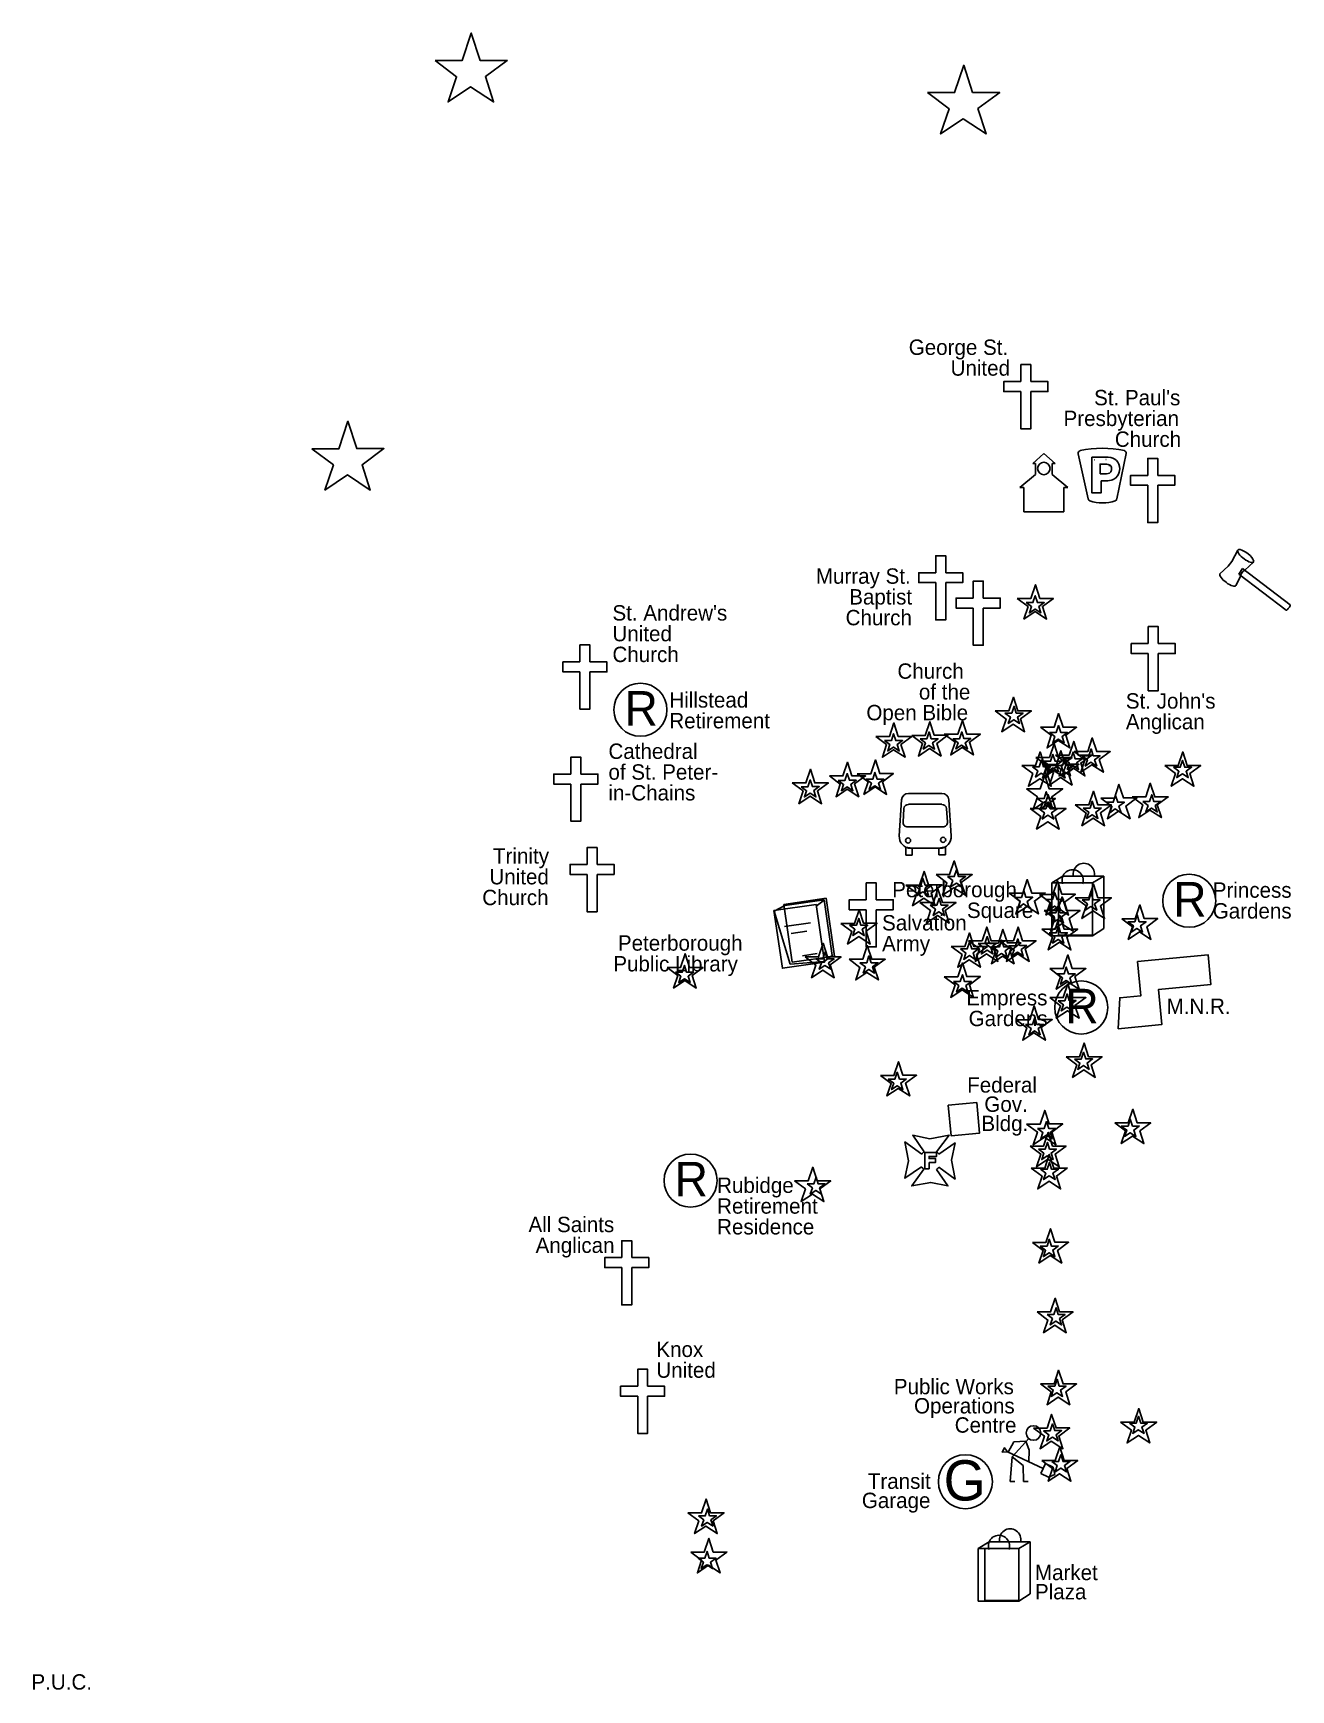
# Model space of a CAD drawing. Extents: x 709372 to 716948, y 4903261 to 4916861.
# Drawn here: x 712450 to 714086, y 4907903 to 4910056 of the extents above; entities that cross this region are included whole.
import ezdxf

# ---------------------------------------------------------------- set-up
doc = ezdxf.new("R2010")
doc.units = 0
for name, color, linetype in [('bus terminal', 7, 'Continuous'), ('City_PUS service', 7, 'Continuous'), ('cityhall_court', 7, 'Continuous'), ('fire_police', 7, 'Continuous'), ('gvnt buildings', 7, 'Continuous'), ('libraries', 7, 'Continuous'), ('religious inst_', 7, 'Continuous'), ('restaurants', 7, 'Continuous'), ('restaurants small', 7, 'Continuous'), ('retirement homes', 7, 'Continuous'), ('shopping centre', 7, 'Continuous'), ('water towers', 7, 'Continuous')]:
    doc.layers.add(name, color=color, linetype=linetype)

msp = doc.modelspace()

# ---------------------------------------------------------------- linework, layer by layer
at = {"layer": 'bus terminal'}
for p, q in [((713632, 4909068), (713588.9, 4909068)), ((713579.8, 4909059.5), (713576.8, 4909012.7)), ((713582.8, 4909048.1), (713581.7, 4909030.8)), ((713632.1, 4909053.8), (713588.8, 4909053.8)), ((713639.4, 4909030.9), (713638.2, 4909048.1)), ((713644.4, 4909012.8), (713641.1, 4909059.5)), ((713587.7, 4909024.4), (713633.3, 4909024.4)), ((713585.1, 4908998.2), (713585.1, 4908987.7)), ((713593.7, 4908996.6), (713585.1, 4908998.2)), ((713628.2, 4908996.6), (713636.8, 4908998.7)), ((713636.8, 4908998.7), (713636.8, 4908988.2)), ((713585.1, 4908987.7), (713593.7, 4908987.7)), ((713591.9, 4908996.6), (713629.3, 4908996.6)), ((713593.7, 4908987.7), (713593.7, 4908996.6)), ((713628.2, 4908988.2), (713628.2, 4908996.6)), ((713636.8, 4908988.2), (713628.2, 4908988.2))]:
    msp.add_line(p, q, dxfattribs=at)
for centre in [(713588.2, 4909006.7), (713633.8, 4909007.6)]:
    msp.add_circle(centre, 3.31, dxfattribs=at)
for centre, radius, start, end in [((713588.9, 4909058.9), 9.08, 90, 176.3203), ((713632, 4909058.9), 9.08, 4.0014, 90), ((713588.8, 4909047.7), 6.05, 90, 176.3203), ((713632.1, 4909047.7), 6.05, 4.0014, 90), ((713587.7, 4909030.4), 6.05, 176.3203, 270), ((713633.3, 4909030.4), 6.05, 270, 4.0014), ((713591.9, 4909011.7), 15.1, 176.3203, 270), ((713629.3, 4909011.7), 15.1, 270, 4.0014)]:
    msp.add_arc(centre, radius, start, end, dxfattribs=at)
at = {"layer": 'City_PUS service'}
for p, q in [((713725.9, 4908224.9), (713718.5, 4908211.4)), ((713745.1, 4908229.3), (713723.6, 4908205.7)), ((713741.2, 4908225.9), (713725.9, 4908224.9)), ((713741.2, 4908225.9), (713745.8, 4908214.3)), ((713717.3, 4908212), (713763.7, 4908190.3)), ((713723.6, 4908205.7), (713721.1, 4908173.4)), ((713723.6, 4908205.7), (713737.7, 4908194.1)), ((713745.8, 4908214.3), (713745.4, 4908198.9)), ((713737.7, 4908194.1), (713738.2, 4908173.4)), ((713760.7, 4908183.9), (713766.8, 4908196.8)), ((713770.7, 4908179.2), (713760.7, 4908183.9)), ((713766.8, 4908196.8), (713776.8, 4908192.2)), ((713779, 4908182.5), (713770.7, 4908179.2)), ((713776.8, 4908192.2), (713779, 4908182.5)), ((713721.1, 4908173.4), (713727.1, 4908173.4)), ((713738.2, 4908173.4), (713744.3, 4908173.4))]:
    msp.add_line(p, q, dxfattribs=at)
msp.add_lwpolyline([(713717.3, 4908212), (713710.7, 4908211.4), (713713.5, 4908217.4)], close=True, dxfattribs=at)
for centre, radius in [((713751.3, 4908236.5), 9.53), ((713662.7, 4908173.2), 35.1)]:
    msp.add_circle(centre, radius, dxfattribs=at)
at = {"layer": 'cityhall_court'}
for p, q in [((713750.3, 4909496.9), (713764.8, 4909509.8)), ((713753.8, 4909496.9), (713750.3, 4909496.9)), ((713753.8, 4909482.6), (713753.8, 4909496.9)), ((713764.8, 4909509.8), (713779.4, 4909496.9)), ((713779.4, 4909496.9), (713775.8, 4909496.9)), ((713775.8, 4909496.9), (713775.8, 4909482.6)), ((713830.4, 4909501.4), (713830.7, 4909501.7)), ((713733.6, 4909465.6), (713753.8, 4909482.6)), ((713775.8, 4909482.6), (713796.1, 4909465.6)), ((713738.8, 4909465.6), (713733.6, 4909465.6)), ((713738.8, 4909434.2), (713738.8, 4909465.6)), ((713790.9, 4909465.6), (713790.9, 4909434.2)), ((713796.1, 4909465.6), (713790.9, 4909465.6)), ((713790.9, 4909465.6), (713790.9, 4909434.2)), ((713790.9, 4909434.2), (713790.9, 4909465.6)), ((713790.9, 4909434.2), (713738.8, 4909434.2)), ((714023.2, 4909360.3), (714018.3, 4909353)), ((714018.3, 4909353), (714079.9, 4909306.2)), ((714085.2, 4909313.2), (714023.2, 4909360.3))]:
    msp.add_line(p, q, dxfattribs=at)
for points in [[(714017.1, 4909384.2), (714009.3, 4909369.6), (714004.5, 4909363.3), (713993.8, 4909353.5)], [(714026.1, 4909358), (714037.2, 4909368.4)], [(714014.4, 4909338.4), (714020.8, 4909351)]]:
    msp.add_lwpolyline(points, dxfattribs=at)
msp.add_circle((713764.8, 4909490.4), 8.14, dxfattribs=at)
for centre, major_axis, ratio, start_param, end_param in [((714027.3, 4909376.5), (10.2, -7.8), 0.322509, 3.141616, 4.771527), ((714027.3, 4909376.5), (10.2, -7.8), 0.322509, 6.173839, 9.424788), ((714027.3, 4909376.5), (10.2, -7.8), 0.322509, 4.771527, 6.320486), ((714004, 4909345.8), (10.2, -7.8), 0.322509, 3.141616, 4.771527), ((714023.5, 4909354.4), (2.66, 3.49), 0.250993, 0.060413, 3.119705), ((714004, 4909345.8), (10.2, -7.8), 0.322509, 4.771527, 6.401438), ((714082.5, 4909309.7), (2.65, 3.48), 0.251786, 3.141593, 6.283225)]:
    msp.add_ellipse(centre, major_axis=major_axis, ratio=ratio, start_param=start_param, end_param=end_param, dxfattribs=at)
at = {"layer": 'fire_police'}
for p, q in [((713809.4, 4909509.6), (713822.4, 4909450.7)), ((713845.9, 4909502.2), (713845.6, 4909502.2)), ((713845.9, 4909502.2), (713845.6, 4909502.2)), ((713850, 4909493.4), (713850.2, 4909493.7)), ((713850, 4909493.4), (713850.2, 4909493.7)), ((713859.8, 4909450.7), (713872, 4909509.7))]:
    msp.add_line(p, q, dxfattribs=at)
for points in [[(713839.3, 4909474.5), (713848.1, 4909474.5), (713850.3, 4909474.7), (713852.4, 4909475), (713854.2, 4909475.6), (713855.9, 4909476.3), (713858.6, 4909478.2), (713860.6, 4909480.6), (713862, 4909483.1), (713862.8, 4909485.5), (713863.3, 4909487.8), (713863.4, 4909489.7), (713863.1, 4909492.9), (713862.4, 4909495.9), (713861.1, 4909498.5), (713859.4, 4909500.7), (713857.2, 4909502.5), (713854.6, 4909503.8), (713851.7, 4909504.6), (713848.5, 4909504.9), (713827.2, 4909504.9), (713827.2, 4909458.7), (713839.3, 4909458.7)], [(713837.8, 4909483.5), (713837.8, 4909496), (713844.9, 4909496), (713846.8, 4909495.9), (713848.5, 4909495.6), (713849.8, 4909495.2), (713850.9, 4909494.6), (713851.8, 4909493.8), (713852.3, 4909492.8), (713852.7, 4909491.5), (713852.8, 4909490.1), (713852.8, 4909489.3), (713852.7, 4909488.3), (713852.4, 4909487.2), (713852, 4909486.1), (713851.2, 4909485.1), (713850, 4909484.3), (713848.3, 4909483.7), (713846.1, 4909483.5)], [(713615.5, 4908588.3), (713624, 4908588.3), (713624, 4908593.3), (713615.5, 4908593.3), (713615.5, 4908596.1), (713625.2, 4908596.1), (713625.2, 4908601.1), (713609.8, 4908601.1), (713609.8, 4908580.1), (713615.5, 4908580.1)]]:
    msp.add_lwpolyline(points, close=True, dxfattribs=at)
for points in [[(713605.9, 4908598.9), (713584.1, 4908614.9), (713588.7, 4908590.1), (713584.2, 4908567.7), (713605.7, 4908582.7)], [(713625.4, 4908601.9), (713641.5, 4908623.7), (713616.6, 4908619.1), (713594.2, 4908623.5), (713609.2, 4908602.1)], [(713628.2, 4908582.1), (713649.4, 4908566.5), (713644.8, 4908591.3), (713649.3, 4908613.7), (713628.3, 4908599.1)], [(713608.9, 4908579.4), (713592.9, 4908557.6), (713617.7, 4908562.2), (713640.1, 4908557.7), (713625.2, 4908579.2)]]:
    msp.add_lwpolyline(points, dxfattribs=at)
for centre, radius, start, end in [((713840.6, 4909378.5), 138.1, 77.9415, 101.9993), ((713812.6, 4909510.3), 3.25, 101.9993, 192.4416), ((713868.8, 4909510.3), 3.25, 348.32, 77.9415), ((713825.6, 4909451.4), 3.25, 192.4416, 251.384), ((713856.6, 4909451.3), 3.25, 288.5411, 348.32), ((713841.1, 4909497.4), 51.9, 251.384, 288.5411), ((713617.2, 4908590.7), 14, 124.9282, 143.8168), ((713617.2, 4908590.7), 14, 37.3353, 53.6939), ((713617.2, 4908590.7), 14, 214.8783, 233.7079), ((713617.2, 4908590.7), 14, 304.8298, 322.2763)]:
    msp.add_arc(centre, radius, start, end, dxfattribs=at)
at = {"layer": 'gvnt buildings'}
for points in [[(713861.5, 4908761.9), (713918.2, 4908767.4), (713913.8, 4908813), (713982.1, 4908819.6), (713978.4, 4908858.3), (713886.6, 4908849.4), (713890.9, 4908804.9), (713863.5, 4908802.3)], [(713640.4, 4908662.6), (713677.6, 4908666), (713681.3, 4908626.3), (713644.1, 4908622.9)]]:
    msp.add_lwpolyline(points, close=True, dxfattribs=at)
at = {"layer": 'libraries'}
for p, q in [((713427.8, 4908922.2), (713414.2, 4908914.7)), ((713479, 4908929.1), (713468.5, 4908921.5)), ((713427.4, 4908894.9), (713461.4, 4908899.9)), ((713436.3, 4908885.9), (713456.4, 4908888.8)), ((713451.1, 4908857), (713469.9, 4908859.8)), ((713489.5, 4908857.2), (713479, 4908849.6))]:
    msp.add_line(p, q, dxfattribs=at)
for points in [[(713413.8, 4908915.7), (713468.7, 4908923.7), (713479.6, 4908848.6), (713424.8, 4908840.6)], [(713427.8, 4908922.2), (713478.9, 4908929.4), (713489.5, 4908857.2), (713479, 4908849.6), (713435, 4908846), (713414.2, 4908914.7)], [(713426.8, 4908923.7), (713481.7, 4908931.7), (713492.6, 4908856.5), (713437.7, 4908848.6)]]:
    msp.add_lwpolyline(points, close=True, dxfattribs=at)
at = {"layer": 'religious inst_'}
for points in [[(713734.9, 4909603.3), (713734.9, 4909625.4), (713747.8, 4909625.4), (713747.8, 4909603.3)], [(713734.9, 4909590.4), (713712.7, 4909590.4), (713712.7, 4909603.3), (713734.9, 4909603.3)], [(713747.8, 4909603.3), (713770, 4909603.3), (713770, 4909590.4), (713747.8, 4909590.4)], [(713747.8, 4909590.4), (713747.8, 4909541.9), (713734.9, 4909541.9), (713734.9, 4909590.4)], [(713899.8, 4909481.4), (713899.8, 4909503.4), (713912.8, 4909503.4), (713912.8, 4909481.4)], [(713899.8, 4909468.5), (713877.6, 4909468.5), (713877.6, 4909481.4), (713899.8, 4909481.4)], [(713912.8, 4909481.4), (713934.9, 4909481.4), (713934.9, 4909468.5), (713912.8, 4909468.5)], [(713912.8, 4909468.5), (713912.8, 4909420), (713899.8, 4909420), (713899.8, 4909468.5)], [(713624.2, 4909354.9), (713624.2, 4909377), (713637.2, 4909377), (713637.2, 4909354.9)], [(713624.2, 4909342), (713602.1, 4909342), (713602.1, 4909354.9), (713624.2, 4909354.9)], [(713637.2, 4909354.9), (713659.4, 4909354.9), (713659.4, 4909342), (713637.2, 4909342)], [(713672.9, 4909321.9), (713672.9, 4909343.9), (713685.9, 4909343.9), (713685.9, 4909321.9)], [(713637.2, 4909342), (713637.2, 4909293.6), (713624.2, 4909293.6), (713624.2, 4909342)], [(713672.9, 4909308.9), (713650.7, 4909308.9), (713650.7, 4909321.9), (713672.9, 4909321.9)], [(713685.9, 4909321.9), (713708.1, 4909321.9), (713708.1, 4909308.9), (713685.9, 4909308.9)], [(713685.9, 4909308.9), (713685.9, 4909260.5), (713672.9, 4909260.5), (713672.9, 4909308.9)], [(713900.6, 4909262.8), (713900.6, 4909284.8), (713913.6, 4909284.8), (713913.6, 4909262.8)], [(713161.5, 4909238.8), (713161.5, 4909260.9), (713174.4, 4909260.9), (713174.4, 4909238.8)], [(713900.6, 4909249.8), (713878.4, 4909249.8), (713878.4, 4909262.8), (713900.6, 4909262.8)], [(713913.6, 4909262.8), (713935.7, 4909262.8), (713935.7, 4909249.8), (713913.6, 4909249.8)], [(713161.5, 4909225.9), (713139.3, 4909225.9), (713139.3, 4909238.8), (713161.5, 4909238.8)], [(713174.4, 4909238.8), (713196.6, 4909238.8), (713196.6, 4909225.9), (713174.4, 4909225.9)], [(713913.6, 4909249.8), (713913.6, 4909201.4), (713900.6, 4909201.4), (713900.6, 4909249.8)], [(713174.4, 4909225.9), (713174.4, 4909177.5), (713161.5, 4909177.5), (713161.5, 4909225.9)], [(713149.7, 4909093.1), (713149.7, 4909115.1), (713162.6, 4909115.1), (713162.6, 4909093.1)], [(713149.7, 4909080.1), (713127.5, 4909080.1), (713127.5, 4909093.1), (713149.7, 4909093.1)], [(713162.6, 4909093.1), (713184.8, 4909093.1), (713184.8, 4909080.1), (713162.6, 4909080.1)], [(713162.6, 4909080.1), (713162.6, 4909031.7), (713149.7, 4909031.7), (713149.7, 4909080.1)], [(713170.9, 4908975.6), (713170.9, 4908997.6), (713183.9, 4908997.6), (713183.9, 4908975.6)], [(713170.9, 4908962.6), (713148.7, 4908962.6), (713148.7, 4908975.6), (713170.9, 4908975.6)], [(713183.9, 4908962.6), (713183.9, 4908914.2), (713170.9, 4908914.2), (713170.9, 4908962.6)], [(713183.9, 4908975.6), (713206, 4908975.6), (713206, 4908962.6), (713183.9, 4908962.6)], [(713533.8, 4908929.7), (713533.8, 4908951.7), (713546.8, 4908951.7), (713546.8, 4908929.7)], [(713533.8, 4908916.7), (713511.7, 4908916.7), (713511.7, 4908929.7), (713533.8, 4908929.7)], [(713546.8, 4908916.7), (713546.8, 4908868.3), (713533.8, 4908868.3), (713533.8, 4908916.7)], [(713546.8, 4908929.7), (713569, 4908929.7), (713569, 4908916.7), (713546.8, 4908916.7)], [(713216, 4908464.5), (713216, 4908486.5), (713228.9, 4908486.5), (713228.9, 4908464.5)], [(713216, 4908451.5), (713193.8, 4908451.5), (713193.8, 4908464.5), (713216, 4908464.5)], [(713228.9, 4908464.5), (713251.1, 4908464.5), (713251.1, 4908451.5), (713228.9, 4908451.5)], [(713228.9, 4908451.5), (713228.9, 4908403.1), (713216, 4908403.1), (713216, 4908451.5)], [(713236.6, 4908297.3), (713236.6, 4908319.3), (713249.5, 4908319.3), (713249.5, 4908297.3)], [(713236.6, 4908284.3), (713214.4, 4908284.3), (713214.4, 4908297.3), (713236.6, 4908297.3)], [(713249.5, 4908297.3), (713271.7, 4908297.3), (713271.7, 4908284.3), (713249.5, 4908284.3)], [(713249.5, 4908284.3), (713249.5, 4908235.9), (713236.6, 4908235.9), (713236.6, 4908284.3)]]:
    msp.add_lwpolyline(points, dxfattribs=at)
at = {"layer": 'restaurants'}
for points in [[(712973.1, 4910020.7), (713008.3, 4910020.7), (713020.2, 4910056.3), (713031.6, 4910020.9), (713067, 4910020.9), (713038.6, 4909999.9), (713049.2, 4909966.9), (713019.4, 4909986.5), (712990.1, 4909966.9), (713001.2, 4909999.7)], [(713613.6, 4909979), (713648.8, 4909979), (713660.6, 4910014.6), (713672.1, 4909979.2), (713707.5, 4909979.2), (713679, 4909958.3), (713689.7, 4909925.2), (713659.8, 4909944.8), (713630.6, 4909925.2), (713641.6, 4909958.1)], [(712812.8, 4909516.1), (712848, 4909516.1), (712859.8, 4909551.7), (712871.3, 4909516.3), (712906.7, 4909516.3), (712878.2, 4909495.3), (712888.9, 4909462.3), (712859.1, 4909481.9), (712829.8, 4909462.3), (712840.9, 4909495.1)], [(713730.3, 4909321.4), (713747.9, 4909321.4), (713753.8, 4909339.2), (713759.6, 4909321.5), (713777.2, 4909321.5), (713763, 4909311), (713768.4, 4909294.5), (713753.4, 4909304.3), (713738.8, 4909294.5), (713744.3, 4909310.9)], [(713701.6, 4909175.1), (713719.2, 4909175.1), (713725.2, 4909192.9), (713730.9, 4909175.2), (713748.6, 4909175.2), (713734.4, 4909164.7), (713739.7, 4909148.2), (713724.8, 4909157.9), (713710.1, 4909148.2), (713715.7, 4909164.6)], [(713760.5, 4909153.9), (713778.1, 4909153.9), (713784, 4909171.7), (713789.7, 4909154), (713807.4, 4909154), (713793.2, 4909143.6), (713798.5, 4909127), (713783.6, 4909136.8), (713769, 4909127), (713774.5, 4909143.5)], [(713546.3, 4909141.9), (713563.9, 4909141.9), (713569.8, 4909159.7), (713575.5, 4909142), (713593.2, 4909142), (713579, 4909131.5), (713584.3, 4909115), (713569.4, 4909124.8), (713554.8, 4909115), (713560.3, 4909131.4)], [(713593.1, 4909143.4), (713610.6, 4909143.4), (713616.6, 4909161.2), (713622.3, 4909143.5), (713640, 4909143.5), (713625.8, 4909133), (713631.1, 4909116.5), (713616.2, 4909126.3), (713601.6, 4909116.5), (713607.1, 4909132.9)], [(713635.3, 4909144.9), (713652.9, 4909144.9), (713658.8, 4909162.7), (713664.5, 4909145), (713682.2, 4909145), (713668, 4909134.5), (713673.3, 4909118), (713658.4, 4909127.8), (713643.8, 4909118), (713649.3, 4909134.4)], [(713754.4, 4909114.7), (713772, 4909114.7), (713778, 4909132.5), (713783.7, 4909114.8), (713801.4, 4909114.8), (713787.1, 4909104.3), (713792.5, 4909087.8), (713777.6, 4909097.6), (713762.9, 4909087.8), (713768.5, 4909104.2)], [(713780.1, 4909117.7), (713797.7, 4909117.7), (713803.6, 4909135.5), (713809.3, 4909117.8), (713827, 4909117.8), (713812.8, 4909107.4), (713818.1, 4909090.8), (713803.2, 4909100.6), (713788.6, 4909090.8), (713794.1, 4909107.3)], [(713804.2, 4909122.3), (713821.8, 4909122.3), (713827.7, 4909140.1), (713833.5, 4909122.4), (713851.2, 4909122.4), (713836.9, 4909111.9), (713842.3, 4909095.4), (713827.3, 4909105.2), (713812.7, 4909095.4), (713818.2, 4909111.8)], [(713486, 4909090.6), (713503.6, 4909090.6), (713509.5, 4909108.4), (713515.2, 4909090.7), (713532.9, 4909090.7), (713518.7, 4909080.2), (713524, 4909063.7), (713509.1, 4909073.5), (713494.5, 4909063.7), (713500, 4909080.1)], [(713522.2, 4909093.6), (713539.8, 4909093.6), (713545.7, 4909111.4), (713551.4, 4909093.7), (713569.1, 4909093.7), (713554.9, 4909083.2), (713560.2, 4909066.7), (713545.3, 4909076.5), (713530.7, 4909066.7), (713536.2, 4909083.1)], [(713736.3, 4909104.2), (713753.9, 4909104.2), (713759.9, 4909122), (713765.6, 4909104.3), (713783.3, 4909104.3), (713769, 4909093.8), (713774.4, 4909077.3), (713759.5, 4909087.1), (713744.8, 4909077.3), (713750.4, 4909093.7)], [(713763.5, 4909105.7), (713781.1, 4909105.7), (713787, 4909123.5), (713792.7, 4909105.8), (713810.4, 4909105.8), (713796.2, 4909095.3), (713801.5, 4909078.8), (713786.6, 4909088.6), (713772, 4909078.8), (713777.5, 4909095.2)], [(713921.9, 4909104.2), (713939.5, 4909104.2), (713945.4, 4909122), (713951.1, 4909104.3), (713968.8, 4909104.3), (713954.6, 4909093.8), (713959.9, 4909077.3), (713945, 4909087.1), (713930.4, 4909077.3), (713935.9, 4909093.7)], [(713437.7, 4909081.5), (713455.3, 4909081.5), (713461.2, 4909099.3), (713466.9, 4909081.6), (713484.6, 4909081.6), (713470.4, 4909071.2), (713475.7, 4909054.6), (713460.8, 4909064.4), (713446.2, 4909054.6), (713451.7, 4909071.1)], [(713742.4, 4909074), (713760, 4909074), (713765.9, 4909091.8), (713771.6, 4909074.1), (713789.3, 4909074.1), (713775.1, 4909063.6), (713780.4, 4909047.1), (713765.5, 4909056.9), (713750.9, 4909047.1), (713756.4, 4909063.5)], [(713746.9, 4909048.4), (713764.5, 4909048.4), (713770.4, 4909066.2), (713776.1, 4909048.5), (713793.8, 4909048.5), (713779.6, 4909038), (713784.9, 4909021.5), (713770, 4909031.2), (713755.4, 4909021.5), (713760.9, 4909037.9)], [(713805.7, 4909052.9), (713823.3, 4909052.9), (713829.2, 4909070.7), (713835, 4909053), (713852.7, 4909053), (713838.4, 4909042.5), (713843.8, 4909026), (713828.8, 4909035.8), (713814.2, 4909026), (713819.8, 4909042.4)], [(713838.9, 4909061.9), (713856.5, 4909061.9), (713862.4, 4909079.7), (713868.2, 4909062), (713885.8, 4909062), (713871.6, 4909051.5), (713877, 4909035), (713862, 4909044.8), (713847.4, 4909035), (713852.9, 4909051.4)], [(713879.6, 4909063.4), (713897.2, 4909063.4), (713903.1, 4909081.2), (713908.9, 4909063.5), (713926.6, 4909063.5), (713912.3, 4909053.1), (713917.7, 4909036.5), (713902.8, 4909046.3), (713888.1, 4909036.5), (713893.7, 4909053)], [(713624.7, 4908962.4), (713642.3, 4908962.4), (713648.2, 4908980.2), (713654, 4908962.5), (713671.7, 4908962.5), (713657.4, 4908952), (713662.8, 4908935.5), (713647.9, 4908945.3), (713633.2, 4908935.5), (713638.8, 4908951.9)], [(713585.5, 4908948.8), (713603.1, 4908948.8), (713609, 4908966.6), (713614.8, 4908948.9), (713632.5, 4908948.9), (713618.2, 4908938.4), (713623.6, 4908921.9), (713608.6, 4908931.7), (713594, 4908921.9), (713599.5, 4908938.3)], [(713719.7, 4908938.3), (713737.3, 4908938.3), (713743.3, 4908956), (713749, 4908938.3), (713766.7, 4908938.3), (713752.5, 4908927.9), (713757.8, 4908911.4), (713742.9, 4908921.1), (713728.2, 4908911.4), (713733.8, 4908927.8)], [(713603.6, 4908926.2), (713621.2, 4908926.2), (713627.1, 4908944), (713632.9, 4908926.3), (713650.6, 4908926.3), (713636.3, 4908915.8), (713641.7, 4908899.3), (713626.7, 4908909.1), (713612.1, 4908899.3), (713617.6, 4908915.7)], [(713759, 4908936.7), (713776.6, 4908936.7), (713782.5, 4908954.5), (713788.2, 4908936.8), (713805.9, 4908936.8), (713791.7, 4908926.4), (713797, 4908909.8), (713782.1, 4908919.6), (713767.5, 4908909.8), (713773, 4908926.3)], [(713805.7, 4908932.2), (713823.3, 4908932.2), (713829.2, 4908950), (713835, 4908932.3), (713852.7, 4908932.3), (713838.4, 4908921.8), (713843.8, 4908905.3), (713828.8, 4908915.1), (713814.2, 4908905.3), (713819.8, 4908921.7)], [(713501, 4908899), (713518.6, 4908899), (713524.6, 4908916.8), (713530.3, 4908899.1), (713548, 4908899.1), (713533.8, 4908888.7), (713539.1, 4908872.1), (713524.2, 4908881.9), (713509.5, 4908872.1), (713515.1, 4908888.6)], [(713765, 4908915.6), (713782.6, 4908915.6), (713788.5, 4908933.4), (713794.2, 4908915.7), (713811.9, 4908915.7), (713797.7, 4908905.2), (713803, 4908888.7), (713788.1, 4908898.5), (713773.5, 4908888.7), (713779, 4908905.1)], [(713866.1, 4908905.1), (713883.6, 4908905.1), (713889.6, 4908922.9), (713895.3, 4908905.2), (713913, 4908905.2), (713898.8, 4908894.7), (713904.1, 4908878.2), (713889.2, 4908888), (713874.6, 4908878.2), (713880.1, 4908894.6)], [(713667, 4908876.4), (713684.5, 4908876.4), (713690.5, 4908894.2), (713696.2, 4908876.5), (713713.9, 4908876.5), (713699.7, 4908866), (713705, 4908849.5), (713690.1, 4908859.3), (713675.5, 4908849.5), (713681, 4908865.9)], [(713688.1, 4908873.4), (713705.7, 4908873.4), (713711.6, 4908891.2), (713717.3, 4908873.5), (713735, 4908873.5), (713720.8, 4908863), (713726.1, 4908846.5), (713711.2, 4908856.3), (713696.6, 4908846.5), (713702.1, 4908862.9)], [(713707.7, 4908876.4), (713725.3, 4908876.4), (713731.2, 4908894.2), (713736.9, 4908876.5), (713754.6, 4908876.5), (713740.4, 4908866), (713745.7, 4908849.5), (713730.8, 4908859.3), (713716.2, 4908849.5), (713721.7, 4908865.9)], [(713762, 4908891.5), (713779.6, 4908891.5), (713785.5, 4908909.3), (713791.2, 4908891.6), (713808.9, 4908891.6), (713794.7, 4908881.1), (713800, 4908864.6), (713785.1, 4908874.4), (713770.5, 4908864.6), (713776, 4908881)], [(713454.3, 4908855.3), (713471.9, 4908855.3), (713477.8, 4908873.1), (713483.5, 4908855.4), (713501.2, 4908855.4), (713487, 4908844.9), (713492.3, 4908828.4), (713477.4, 4908838.2), (713462.8, 4908828.4), (713468.3, 4908844.8)], [(713511.6, 4908852.3), (713529.2, 4908852.3), (713535.1, 4908870.1), (713540.9, 4908852.4), (713558.5, 4908852.4), (713544.3, 4908841.9), (713549.7, 4908825.4), (713534.7, 4908835.2), (713520.1, 4908825.4), (713525.6, 4908841.8)], [(713644.3, 4908868.9), (713661.9, 4908868.9), (713667.9, 4908886.7), (713673.6, 4908869), (713691.3, 4908869), (713677, 4908858.5), (713682.4, 4908842), (713667.5, 4908851.8), (713652.8, 4908842), (713658.4, 4908858.4)], [(713274.8, 4908841.7), (713292.4, 4908841.7), (713298.3, 4908859.5), (713304.1, 4908841.8), (713321.7, 4908841.8), (713307.5, 4908831.3), (713312.8, 4908814.8), (713297.9, 4908824.6), (713283.3, 4908814.8), (713288.8, 4908831.2)], [(713635.3, 4908829.7), (713652.9, 4908829.7), (713658.8, 4908847.5), (713664.5, 4908829.8), (713682.2, 4908829.8), (713668, 4908819.3), (713673.3, 4908802.8), (713658.4, 4908812.5), (713643.8, 4908802.8), (713649.3, 4908819.2)], [(713772.5, 4908840.2), (713790.1, 4908840.2), (713796.1, 4908858), (713801.8, 4908840.3), (713819.5, 4908840.3), (713805.2, 4908829.8), (713810.6, 4908813.3), (713795.7, 4908823.1), (713781, 4908813.3), (713786.6, 4908829.7)], [(713772.5, 4908802.5), (713790.1, 4908802.5), (713796.1, 4908820.3), (713801.8, 4908802.6), (713819.5, 4908802.6), (713805.2, 4908792.1), (713810.6, 4908775.6), (713795.7, 4908785.4), (713781, 4908775.6), (713786.6, 4908792)], [(713728.8, 4908773.8), (713746.4, 4908773.8), (713752.3, 4908791.6), (713758, 4908773.9), (713775.7, 4908773.9), (713761.5, 4908763.5), (713766.8, 4908747), (713751.9, 4908756.7), (713737.3, 4908747), (713742.8, 4908763.4)], [(713793.7, 4908725.6), (713811.2, 4908725.6), (713817.2, 4908743.4), (713822.9, 4908725.7), (713840.6, 4908725.7), (713826.4, 4908715.2), (713831.7, 4908698.7), (713816.8, 4908708.5), (713802.2, 4908698.7), (713807.7, 4908715.1)], [(713552.3, 4908701.4), (713569.9, 4908701.4), (713575.8, 4908719.2), (713581.6, 4908701.5), (713599.3, 4908701.5), (713585, 4908691.1), (713590.4, 4908674.6), (713575.5, 4908684.3), (713560.8, 4908674.6), (713566.4, 4908691)], [(713742.4, 4908638.1), (713760, 4908638.1), (713765.9, 4908655.9), (713771.6, 4908638.2), (713789.3, 4908638.2), (713775.1, 4908627.7), (713780.4, 4908611.2), (713765.5, 4908621), (713750.9, 4908611.2), (713756.4, 4908627.6)], [(713857, 4908639.6), (713874.6, 4908639.6), (713880.5, 4908657.4), (713886.3, 4908639.7), (713903.9, 4908639.7), (713889.7, 4908629.2), (713895, 4908612.7), (713880.1, 4908622.5), (713865.5, 4908612.7), (713871, 4908629.1)], [(713746.9, 4908609.4), (713764.5, 4908609.4), (713770.4, 4908627.2), (713776.1, 4908609.5), (713793.8, 4908609.5), (713779.6, 4908599.1), (713784.9, 4908582.5), (713770, 4908592.3), (713755.4, 4908582.5), (713760.9, 4908599)], [(713748.4, 4908580.8), (713766, 4908580.8), (713771.9, 4908598.6), (713777.7, 4908580.9), (713795.3, 4908580.9), (713781.1, 4908570.4), (713786.5, 4908553.9), (713771.5, 4908563.7), (713756.9, 4908553.9), (713762.4, 4908570.3)], [(713440.7, 4908564.2), (713458.3, 4908564.2), (713464.2, 4908582), (713470, 4908564.3), (713487.7, 4908564.3), (713473.4, 4908553.8), (713478.8, 4908537.3), (713463.8, 4908547.1), (713449.2, 4908537.3), (713454.7, 4908553.7)], [(713749.9, 4908484.3), (713767.5, 4908484.3), (713773.4, 4908502.1), (713779.2, 4908484.4), (713796.9, 4908484.4), (713782.6, 4908473.9), (713788, 4908457.4), (713773, 4908467.1), (713758.4, 4908457.4), (713763.9, 4908473.8)], [(713755.9, 4908393.8), (713773.5, 4908393.8), (713779.5, 4908411.6), (713785.2, 4908393.9), (713802.9, 4908393.9), (713788.7, 4908383.4), (713794, 4908366.9), (713779.1, 4908376.6), (713764.4, 4908366.9), (713770, 4908383.3)], [(713760.5, 4908300.2), (713778.1, 4908300.2), (713784, 4908318), (713789.7, 4908300.3), (713807.4, 4908300.3), (713793.2, 4908289.9), (713798.5, 4908273.3), (713783.6, 4908283.1), (713769, 4908273.3), (713774.5, 4908289.8)], [(713864.5, 4908250.5), (713882.1, 4908250.5), (713888.1, 4908268.3), (713893.8, 4908250.6), (713911.5, 4908250.6), (713897.3, 4908240.1), (713902.6, 4908223.6), (713887.7, 4908233.4), (713873, 4908223.6), (713878.6, 4908240)], [(713751.4, 4908242.9), (713769, 4908242.9), (713774.9, 4908260.7), (713780.7, 4908243), (713798.4, 4908243), (713784.1, 4908232.5), (713789.5, 4908216), (713774.5, 4908225.8), (713759.9, 4908216), (713765.5, 4908232.4)], [(713762, 4908200.7), (713779.6, 4908200.7), (713785.5, 4908218.5), (713791.2, 4908200.8), (713808.9, 4908200.8), (713794.7, 4908190.3), (713800, 4908173.8), (713785.1, 4908183.6), (713770.5, 4908173.8), (713776, 4908190.2)], [(713302, 4908132.7), (713319.6, 4908132.7), (713325.5, 4908150.5), (713331.3, 4908132.8), (713349, 4908132.8), (713334.7, 4908122.3), (713340.1, 4908105.8), (713325.1, 4908115.6), (713310.5, 4908105.8), (713316, 4908122.2)], [(713305.7, 4908081.6), (713323.2, 4908081.6), (713329.2, 4908099.4), (713334.9, 4908081.7), (713352.6, 4908081.7), (713338.4, 4908071.3), (713343.7, 4908054.7), (713328.8, 4908064.5), (713314.2, 4908054.7), (713319.7, 4908071.2)]]:
    msp.add_lwpolyline(points, close=True, dxfattribs=at)
at = {"layer": 'restaurants small'}
for points in [[(713741.8, 4909316.1), (713750.6, 4909316.1), (713753.5, 4909325), (713756.4, 4909316.1), (713765.3, 4909316.1), (713758.1, 4909310.9), (713760.8, 4909302.6), (713753.4, 4909307.5), (713746, 4909302.6), (713748.8, 4909310.8)], [(713714.2, 4909172.4), (713723, 4909172.4), (713726, 4909181.3), (713728.9, 4909172.4), (713737.7, 4909172.4), (713730.6, 4909167.2), (713733.3, 4909158.9), (713725.8, 4909163.8), (713718.5, 4909158.9), (713721.3, 4909167.1)], [(713772, 4909147.2), (713780.8, 4909147.2), (713783.8, 4909156.1), (713786.7, 4909147.2), (713795.5, 4909147.2), (713788.4, 4909142), (713791.1, 4909133.7), (713783.6, 4909138.6), (713776.3, 4909133.7), (713779.1, 4909141.9)], [(713557.7, 4909136.7), (713566.5, 4909136.7), (713569.4, 4909145.6), (713572.3, 4909136.7), (713581.1, 4909136.7), (713574, 4909131.5), (713576.7, 4909123.2), (713569.2, 4909128.1), (713561.9, 4909123.2), (713564.7, 4909131.4)], [(713603.8, 4909138.9), (713612.6, 4909138.9), (713615.5, 4909147.8), (713618.4, 4909139), (713627.2, 4909139), (713620.1, 4909133.8), (713622.8, 4909125.5), (713615.3, 4909130.4), (713608, 4909125.5), (713610.8, 4909133.7)], [(713646.3, 4909139.1), (713655.1, 4909139.1), (713658, 4909148), (713660.9, 4909139.2), (713669.7, 4909139.2), (713662.6, 4909133.9), (713665.3, 4909125.7), (713657.8, 4909130.6), (713650.5, 4909125.7), (713653.3, 4909133.9)], [(713749.9, 4909102.7), (713758.7, 4909102.7), (713761.6, 4909111.6), (713764.5, 4909102.7), (713773.4, 4909102.7), (713766.2, 4909097.5), (713768.9, 4909089.2), (713761.4, 4909094.1), (713754.1, 4909089.2), (713756.9, 4909097.4)], [(713764.8, 4909109.7), (713773.6, 4909109.7), (713776.5, 4909118.6), (713779.4, 4909109.7), (713788.3, 4909109.7), (713781.1, 4909104.5), (713783.8, 4909096.2), (713776.3, 4909101.1), (713769, 4909096.2), (713771.8, 4909104.4)], [(713780.3, 4909104.1), (713789.1, 4909104.1), (713792.1, 4909113), (713795, 4909104.2), (713803.8, 4909104.2), (713796.7, 4909098.9), (713799.4, 4909090.7), (713791.9, 4909095.6), (713784.6, 4909090.7), (713787.4, 4909098.9)], [(713791, 4909112.7), (713799.8, 4909112.7), (713802.8, 4909121.6), (713805.6, 4909112.7), (713814.5, 4909112.7), (713807.4, 4909107.5), (713810, 4909099.2), (713802.6, 4909104.1), (713795.3, 4909099.2), (713798, 4909107.4)], [(713814.5, 4909117), (713823.3, 4909117), (713826.2, 4909125.9), (713829.1, 4909117), (713837.9, 4909117), (713830.8, 4909111.8), (713833.5, 4909103.5), (713826, 4909108.4), (713818.7, 4909103.5), (713821.5, 4909111.7)], [(713933.4, 4909102), (713942.2, 4909102), (713945.2, 4909110.9), (713948.1, 4909102), (713956.9, 4909102), (713949.8, 4909096.8), (713952.5, 4909088.5), (713945, 4909093.4), (713937.7, 4909088.5), (713940.4, 4909096.7)], [(713449.2, 4909076.7), (713458, 4909076.7), (713461, 4909085.6), (713463.9, 4909076.8), (713472.7, 4909076.8), (713465.6, 4909071.6), (713468.3, 4909063.3), (713460.8, 4909068.2), (713453.5, 4909063.3), (713456.2, 4909071.5)], [(713497.4, 4909084.9), (713506.2, 4909084.9), (713509.1, 4909093.8), (713512, 4909085), (713520.8, 4909085), (713513.7, 4909079.7), (713516.4, 4909071.5), (713508.9, 4909076.4), (713501.6, 4909071.5), (713504.4, 4909079.7)], [(713533.5, 4909086.3), (713542.3, 4909086.3), (713545.2, 4909095.2), (713548.1, 4909086.4), (713556.9, 4909086.4), (713549.8, 4909081.1), (713552.5, 4909072.9), (713545, 4909077.8), (713537.7, 4909072.9), (713540.5, 4909081.1)], [(713756.3, 4909061.3), (713765.1, 4909061.3), (713768, 4909070.2), (713770.9, 4909061.4), (713779.8, 4909061.4), (713772.6, 4909056.1), (713775.3, 4909047.9), (713767.8, 4909052.8), (713760.5, 4909047.9), (713763.3, 4909056.1)], [(713846.2, 4909056.4), (713855, 4909056.4), (713857.9, 4909065.3), (713860.8, 4909056.4), (713869.6, 4909056.4), (713862.5, 4909051.2), (713865.2, 4909042.9), (713857.7, 4909047.8), (713850.4, 4909042.9), (713853.2, 4909051.1)], [(713893.3, 4909057.4), (713902.1, 4909057.4), (713905.1, 4909066.3), (713907.9, 4909057.4), (713916.8, 4909057.4), (713909.7, 4909052.2), (713912.3, 4909043.9), (713904.9, 4909048.8), (713897.5, 4909043.9), (713900.3, 4909052.2)], [(713758.5, 4909048.1), (713767.3, 4909048.1), (713770.3, 4909057), (713773.2, 4909048.1), (713782, 4909048.1), (713774.9, 4909042.9), (713777.6, 4909034.6), (713770.1, 4909039.5), (713762.8, 4909034.6), (713765.5, 4909042.8)], [(713816.1, 4909048.8), (713824.8, 4909048.8), (713827.8, 4909057.7), (713830.7, 4909048.9), (713839.5, 4909048.9), (713832.4, 4909043.6), (713835.1, 4909035.4), (713827.6, 4909040.3), (713820.3, 4909035.4), (713823.1, 4909043.6)], [(713595.9, 4908948.5), (713604.7, 4908948.5), (713607.6, 4908957.4), (713610.5, 4908948.6), (713619.3, 4908948.6), (713612.2, 4908943.3), (713614.9, 4908935.1), (713607.4, 4908940), (713600.1, 4908935.1), (713602.9, 4908943.3)], [(713639.4, 4908959.8), (713648.2, 4908959.8), (713651.2, 4908968.7), (713654, 4908959.9), (713662.9, 4908959.9), (713655.8, 4908954.6), (713658.4, 4908946.4), (713651, 4908951.2), (713643.6, 4908946.4), (713646.4, 4908954.6)], [(713726.9, 4908932.8), (713735.7, 4908932.8), (713738.7, 4908941.7), (713741.5, 4908932.9), (713750.4, 4908932.9), (713743.3, 4908927.6), (713745.9, 4908919.4), (713738.5, 4908924.3), (713731.2, 4908919.4), (713733.9, 4908927.6)], [(713767.2, 4908930), (713776, 4908930), (713779, 4908938.9), (713781.9, 4908930), (713790.7, 4908930), (713783.6, 4908924.8), (713786.3, 4908916.5), (713778.8, 4908921.4), (713771.5, 4908916.5), (713774.3, 4908924.7)], [(713814.5, 4908929.5), (713823.3, 4908929.5), (713826.2, 4908938.4), (713829.1, 4908929.5), (713837.9, 4908929.5), (713830.8, 4908924.3), (713833.5, 4908916), (713826, 4908920.9), (713818.7, 4908916), (713821.5, 4908924.3)], [(713616.8, 4908922.6), (713625.6, 4908922.6), (713628.5, 4908931.5), (713631.4, 4908922.7), (713640.2, 4908922.7), (713633.1, 4908917.4), (713635.8, 4908909.2), (713628.3, 4908914.1), (713621, 4908909.2), (713623.8, 4908917.4)], [(713771.4, 4908912.7), (713780.2, 4908912.7), (713783.2, 4908921.6), (713786.1, 4908912.8), (713794.9, 4908912.8), (713787.8, 4908907.5), (713790.5, 4908899.3), (713783, 4908904.2), (713775.7, 4908899.3), (713778.5, 4908907.5)], [(713512.2, 4908896.5), (713521, 4908896.5), (713524, 4908905.4), (713526.8, 4908896.6), (713535.7, 4908896.6), (713528.6, 4908891.4), (713531.2, 4908883.1), (713523.8, 4908888), (713516.5, 4908883.1), (713519.2, 4908891.3)], [(713771.9, 4908886.7), (713780.7, 4908886.7), (713783.7, 4908895.6), (713786.5, 4908886.8), (713795.4, 4908886.8), (713788.3, 4908881.5), (713790.9, 4908873.3), (713783.5, 4908878.2), (713776.2, 4908873.3), (713778.9, 4908881.5)], [(713874.2, 4908901.1), (713883, 4908901.1), (713886, 4908910), (713888.8, 4908901.1), (713897.7, 4908901.1), (713890.6, 4908895.9), (713893.2, 4908887.6), (713885.8, 4908892.5), (713878.4, 4908887.6), (713881.2, 4908895.9)], [(713656.4, 4908865.7), (713665.2, 4908865.7), (713668.2, 4908874.6), (713671, 4908865.7), (713679.9, 4908865.7), (713672.8, 4908860.5), (713675.4, 4908852.2), (713668, 4908857.1), (713660.7, 4908852.2), (713663.4, 4908860.4)], [(713679.3, 4908872.9), (713688.1, 4908872.9), (713691.1, 4908881.8), (713693.9, 4908872.9), (713702.8, 4908872.9), (713695.7, 4908867.7), (713698.3, 4908859.4), (713690.9, 4908864.3), (713683.6, 4908859.4), (713686.3, 4908867.6)], [(713698.1, 4908868.4), (713706.9, 4908868.4), (713709.8, 4908877.3), (713712.7, 4908868.4), (713721.6, 4908868.4), (713714.4, 4908863.2), (713717.1, 4908854.9), (713709.6, 4908859.8), (713702.3, 4908854.9), (713705.1, 4908863.1)], [(713719, 4908870), (713727.8, 4908870), (713730.8, 4908878.9), (713733.6, 4908870.1), (713742.5, 4908870.1), (713735.4, 4908864.9), (713738, 4908856.6), (713730.6, 4908861.5), (713723.3, 4908856.6), (713726, 4908864.8)], [(713468.5, 4908852.7), (713477.3, 4908852.7), (713480.3, 4908861.6), (713483.2, 4908852.8), (713492, 4908852.8), (713484.9, 4908847.5), (713487.6, 4908839.3), (713480.1, 4908844.1), (713472.8, 4908839.3), (713475.5, 4908847.5)], [(713525.6, 4908847.8), (713534.4, 4908847.8), (713537.4, 4908856.7), (713540.3, 4908847.8), (713549.1, 4908847.8), (713542, 4908842.6), (713544.7, 4908834.3), (713537.2, 4908839.2), (713529.9, 4908834.3), (713532.7, 4908842.5)], [(713285.7, 4908835.5), (713294.5, 4908835.5), (713297.5, 4908844.4), (713300.3, 4908835.5), (713309.2, 4908835.5), (713302.1, 4908830.3), (713304.7, 4908822), (713297.3, 4908826.9), (713290, 4908822), (713292.7, 4908830.2)], [(713647.1, 4908823.3), (713655.9, 4908823.3), (713658.8, 4908832.2), (713661.7, 4908823.4), (713670.5, 4908823.4), (713663.4, 4908818.1), (713666.1, 4908809.9), (713658.6, 4908814.7), (713651.3, 4908809.9), (713654.1, 4908818.1)], [(713782.2, 4908833.3), (713791, 4908833.3), (713794, 4908842.2), (713796.8, 4908833.3), (713805.7, 4908833.3), (713798.6, 4908828.1), (713801.2, 4908819.8), (713793.8, 4908824.7), (713786.5, 4908819.8), (713789.2, 4908828.1)], [(713783.2, 4908798.5), (713792, 4908798.5), (713794.9, 4908807.4), (713797.8, 4908798.6), (713806.6, 4908798.6), (713799.5, 4908793.3), (713802.2, 4908785.1), (713794.7, 4908790), (713787.4, 4908785.1), (713790.2, 4908793.3)], [(713741.1, 4908767.6), (713749.9, 4908767.6), (713752.9, 4908776.5), (713755.8, 4908767.7), (713764.6, 4908767.7), (713757.5, 4908762.4), (713760.2, 4908754.2), (713752.7, 4908759.1), (713745.4, 4908754.2), (713748.2, 4908762.4)], [(713804.6, 4908722.6), (713813.4, 4908722.6), (713816.4, 4908731.5), (713819.3, 4908722.7), (713828.1, 4908722.7), (713821, 4908717.4), (713823.7, 4908709.2), (713816.2, 4908714.1), (713808.9, 4908709.2), (713811.6, 4908717.4)], [(713562.4, 4908696.5), (713571.2, 4908696.5), (713574.2, 4908705.4), (713577.1, 4908696.5), (713585.9, 4908696.5), (713578.8, 4908691.3), (713581.5, 4908683), (713574, 4908687.9), (713566.7, 4908683), (713569.5, 4908691.2)], [(713756.5, 4908632.4), (713765.3, 4908632.4), (713768.3, 4908641.3), (713771.1, 4908632.4), (713780, 4908632.4), (713772.9, 4908627.2), (713775.5, 4908618.9), (713768.1, 4908623.8), (713760.8, 4908618.9), (713763.5, 4908627.2)], [(713865.5, 4908635.5), (713874.3, 4908635.5), (713877.2, 4908644.3), (713880.1, 4908635.5), (713888.9, 4908635.5), (713881.8, 4908630.3), (713884.5, 4908622), (713877, 4908626.9), (713869.7, 4908622), (713872.5, 4908630.2)], [(713757.7, 4908605.5), (713766.5, 4908605.5), (713769.5, 4908614.3), (713772.3, 4908605.5), (713781.2, 4908605.5), (713774.1, 4908600.3), (713776.7, 4908592), (713769.3, 4908596.9), (713762, 4908592), (713764.7, 4908600.2)], [(713456.8, 4908560.3), (713465.6, 4908560.3), (713468.6, 4908569.2), (713471.4, 4908560.4), (713480.3, 4908560.4), (713473.2, 4908555.1), (713475.8, 4908546.9), (713468.4, 4908551.8), (713461.1, 4908546.9), (713463.8, 4908555.1)], [(713760.3, 4908579.4), (713769.1, 4908579.4), (713772, 4908588.3), (713774.9, 4908579.4), (713783.7, 4908579.4), (713776.6, 4908574.2), (713779.3, 4908566), (713771.8, 4908570.8), (713764.5, 4908566), (713767.3, 4908574.2)], [(713760.1, 4908479.4), (713768.9, 4908479.4), (713771.8, 4908488.3), (713774.7, 4908479.4), (713783.5, 4908479.4), (713776.4, 4908474.2), (713779.1, 4908465.9), (713771.6, 4908470.8), (713764.3, 4908465.9), (713767.1, 4908474.1)], [(713768.9, 4908390.5), (713777.7, 4908390.5), (713780.7, 4908399.4), (713783.5, 4908390.6), (713792.4, 4908390.6), (713785.3, 4908385.3), (713787.9, 4908377.1), (713780.5, 4908382), (713773.2, 4908377.1), (713775.9, 4908385.3)], [(713770.1, 4908297.4), (713778.9, 4908297.4), (713781.9, 4908306.3), (713784.7, 4908297.5), (713793.6, 4908297.5), (713786.5, 4908292.2), (713789.1, 4908284), (713781.7, 4908288.9), (713774.3, 4908284), (713777.1, 4908292.2)], [(713764.3, 4908239.5), (713773.1, 4908239.5), (713776.1, 4908248.4), (713778.9, 4908239.6), (713787.8, 4908239.6), (713780.7, 4908234.3), (713783.3, 4908226.1), (713775.9, 4908231), (713768.6, 4908226.1), (713771.3, 4908234.3)], [(713876.1, 4908249.4), (713884.9, 4908249.4), (713887.8, 4908258.3), (713890.7, 4908249.4), (713899.5, 4908249.4), (713892.4, 4908244.2), (713895.1, 4908235.9), (713887.6, 4908240.8), (713880.3, 4908235.9), (713883.1, 4908244.1)], [(713775.1, 4908199.3), (713783.9, 4908199.3), (713786.9, 4908208.2), (713789.7, 4908199.4), (713798.6, 4908199.4), (713791.5, 4908194.1), (713794.1, 4908185.9), (713786.7, 4908190.8), (713779.4, 4908185.9), (713782.1, 4908194.1)], [(713315.6, 4908128.8), (713324.4, 4908128.8), (713327.3, 4908137.7), (713330.2, 4908128.9), (713339, 4908128.9), (713331.9, 4908123.6), (713334.6, 4908115.4), (713327.1, 4908120.3), (713319.8, 4908115.4), (713322.6, 4908123.6)], [(713315.1, 4908073.6), (713323.9, 4908073.6), (713326.8, 4908082.5), (713329.7, 4908073.7), (713338.6, 4908073.7), (713331.4, 4908068.4), (713334.1, 4908060.2), (713326.6, 4908065.1), (713319.3, 4908060.2), (713322.1, 4908068.4)]]:
    msp.add_lwpolyline(points, close=True, dxfattribs=at)
at = {"layer": 'retirement homes'}
for centre in [(713240.2, 4909176.7), (713953.8, 4908928.4), (713813.5, 4908789.6), (713305.4, 4908564.6)]:
    msp.add_circle(centre, 34.5, dxfattribs=at)
at = {"layer": 'shopping centre'}
for p, q in [((713789.6, 4908960.2), (713775.1, 4908951.5)), ((713789.6, 4908960.2), (713775.1, 4908951.5)), ((713842.7, 4908960.2), (713828.2, 4908951.5)), ((713842.7, 4908960.2), (713828.2, 4908951.5)), ((713828.2, 4908951.5), (713842.7, 4908960.2)), ((713842.7, 4908892.5), (713842.7, 4908960.2)), ((713828.2, 4908951.5), (713775.1, 4908951.5)), ((713775.1, 4908951.5), (713775.1, 4908882.9)), ((713775.1, 4908951.5), (713783.8, 4908951.5)), ((713828.2, 4908882.9), (713828.2, 4908951.5)), ((713828.2, 4908951.5), (713828.2, 4908882.9)), ((713828.2, 4908951.5), (713828.2, 4908883.8)), ((713842.7, 4908892.5), (713828.2, 4908882.9)), ((713828.2, 4908882.9), (713842.7, 4908892.5)), ((713775.1, 4908882.9), (713828.2, 4908882.9)), ((713693.8, 4908095), (713679.3, 4908086.3)), ((713693.8, 4908095), (713679.3, 4908086.3)), ((713746.9, 4908095), (713732.4, 4908086.3)), ((713746.9, 4908095), (713732.4, 4908086.3)), ((713732.4, 4908086.3), (713746.9, 4908095)), ((713746.9, 4908027.3), (713746.9, 4908095)), ((713732.4, 4908086.3), (713679.3, 4908086.3)), ((713679.3, 4908086.3), (713679.3, 4908017.7)), ((713679.3, 4908086.3), (713688, 4908086.3)), ((713732.4, 4908017.7), (713732.4, 4908086.3)), ((713732.4, 4908086.3), (713732.4, 4908017.7)), ((713732.4, 4908086.3), (713732.4, 4908018.6)), ((713679.3, 4908017.7), (713732.4, 4908017.7)), ((713746.9, 4908027.3), (713732.4, 4908017.7)), ((713732.4, 4908017.7), (713746.9, 4908027.3))]:
    msp.add_line(p, q, dxfattribs=at)
for points in [[(713842.7, 4908960.2), (713789.6, 4908960.2)], [(713789.6, 4908960.2), (713842.7, 4908960.2), (713842.7, 4908892.5)], [(713828.2, 4908883.8), (713783.8, 4908883.8), (713783.8, 4908951.5)], [(713783.8, 4908951.5), (713828.2, 4908951.5)], [(713783.8, 4908951.5), (713828.2, 4908951.5)], [(713746.9, 4908095), (713693.8, 4908095)], [(713693.8, 4908095), (713746.9, 4908095), (713746.9, 4908027.3)], [(713732.4, 4908018.6), (713688, 4908018.6), (713688, 4908086.3)], [(713688, 4908086.3), (713732.4, 4908086.3)], [(713688, 4908086.3), (713732.4, 4908086.3)]]:
    msp.add_lwpolyline(points, dxfattribs=at)
for centre, start, end in [((713816.7, 4908963.4), 345.5891, 194.4109), ((713802.2, 4908955), 340.4568, 199.5432), ((713706.4, 4908089.8), 340.4568, 199.5432), ((713720.9, 4908098.2), 345.5891, 194.4109)]:
    msp.add_arc(centre, 13.8, start, end, dxfattribs=at)

# ---------------------------------------------------------------- texts
at = {"layer": 'City_PUS service'}
for s, height, p in [('Public Works', 20, (713569.7, 4908286.9)), ('Operations', 20, (713596, 4908261.9)), ('Centre', 20, (713648.9, 4908236.9)), ('G', 52.4, (713634.5, 4908148.7)), ('Transit', 20, (713535.9, 4908163.9)), ('Garage', 20, (713528.1, 4908138.9))]:
    msp.add_text(s, height=height, dxfattribs=at).set_placement(p)
at = {"layer": 'gvnt buildings'}
for s, p in [('M.N.R.', (713924.4, 4908781.3)), ('Federal', (713665.1, 4908679)), ('Gov.', (713687.4, 4908654)), ('Bldg.', (713683.6, 4908629))]:
    msp.add_text(s, height=20, dxfattribs=at).set_placement(p)
at = {"layer": 'libraries'}
for s, p in [('Peterborough', (713210.9, 4908863.5)), ('Public Library', (713204.9, 4908836.5))]:
    msp.add_text(s, height=20, dxfattribs=at).set_placement(p)
at = {"layer": 'religious inst_'}
for s, p in [('George St.', (713589.1, 4909638)), ('United', (713643.5, 4909611)), ("St. Paul's", (713830.1, 4909572.5)), ('Presbyterian', (713790.4, 4909545.5)), ('Church', (713857.1, 4909518.5)), ('Murray St.', (713468.3, 4909340.5)), ('Baptist', (713511.7, 4909313.5)), ("St. Andrew's", (713203.8, 4909292.7)), ('Church', (713507, 4909286.5)), ('United ', (713203.8, 4909265.7)), ('Church', (713203.8, 4909238.7)), ('Church ', (713574.4, 4909217)), ('of the', (713602.3, 4909190)), ("St. John's", (713871.4, 4909178.2)), ('Open Bible', (713534, 4909163)), ('Anglican', (713871.4, 4909151.2)), ('Cathedral ', (713198.6, 4909112.8)), ('of St. Peter-', (713198.6, 4909085.8)), ('in-Chains', (713198.6, 4909058.8)), ('Trinity', (713048.5, 4908976.7)), ('United', (713043.8, 4908949.7)), ('Church', (713034.5, 4908922.7)), ('Salvation', (713554.4, 4908889.8)), ('Army', (713554.4, 4908862.8)), ('All Saints', (713094.6, 4908497.6)), ('Anglican', (713103.9, 4908470.6)), ('Knox', (713260.9, 4908335.3)), ('United', (713260.9, 4908308.3))]:
    msp.add_text(s, height=20, dxfattribs=at).set_placement(p)
at = {"layer": 'retirement homes'}
for s, height, p in [('R', 45, (713219.4, 4909156)), ('Hillstead', 20, (713277.8, 4909179.5)), ('Retirement', 20, (713277.8, 4909152.5)), ('R', 45, (713932.9, 4908907.8)), ('Princess', 20, (713984.4, 4908932.3)), ('Gardens', 20, (713984.4, 4908905.3)), ('Empress', 20, (713663.9, 4908792.4)), ('R', 45, (713792.7, 4908769)), ('Gardens', 20, (713667, 4908765.4)), ('R', 45, (713284.6, 4908544)), ('Rubidge', 20, (713339.9, 4908548.6)), ('Retirement', 20, (713339.9, 4908521.6)), ('Residence', 20, (713339.9, 4908494.6))]:
    msp.add_text(s, height=height, dxfattribs=at).set_placement(p)
at = {"layer": 'shopping centre'}
for s, p in [('Peterborough', (713567.6, 4908933)), ('Square', (713664.8, 4908906)), ('Market', (713753.2, 4908045.2)), ('Plaza', (713753.2, 4908020.2))]:
    msp.add_text(s, height=20, dxfattribs=at).set_placement(p)
at = {"layer": 'water towers'}
msp.add_text('P.U.C.', height=20, dxfattribs=at).set_placement((712448.3, 4907902.9))

doc.saveas('drawing.dxf')
